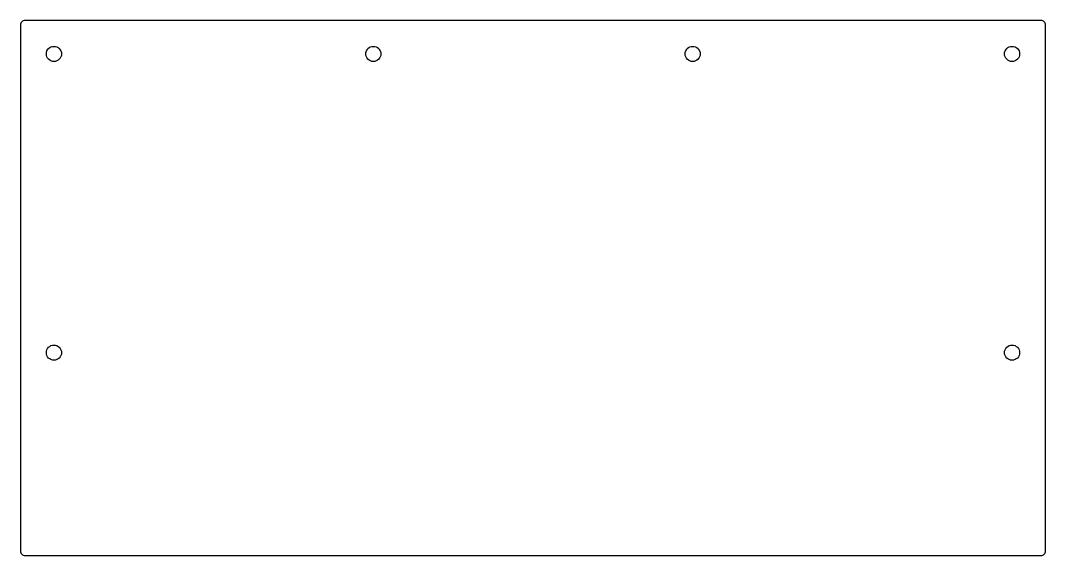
# Model space of a CAD drawing. Header units: millimetres. Extents: x -115 to 115, y 230 to 350.
import ezdxf

# ---------------------------------------------------------------- set-up
doc = ezdxf.new("R2010")
doc.units = ezdxf.units.MM
doc.layers.get('0').update_dxf_attribs({"linetype": 'CONTINUOUS'})

msp = doc.modelspace()

# ---------------------------------------------------------------- linework, layer by layer
msp.add_lwpolyline([(114, 230, 0.414214), (115, 231), (115, 349, 0.414214), (114, 350), (-114, 350, 0.414214), (-115, 349), (-115, 231, 0.414214), (-114, 230)], format="xyb", close=True)
for centre in [(-107.5, 342.5), (-35.83, 342.5), (35.83, 342.5), (107.5, 342.5), (-107.5, 275.5), (107.5, 275.5)]:
    msp.add_circle(centre, 1.7)

doc.saveas('drawing.dxf')
